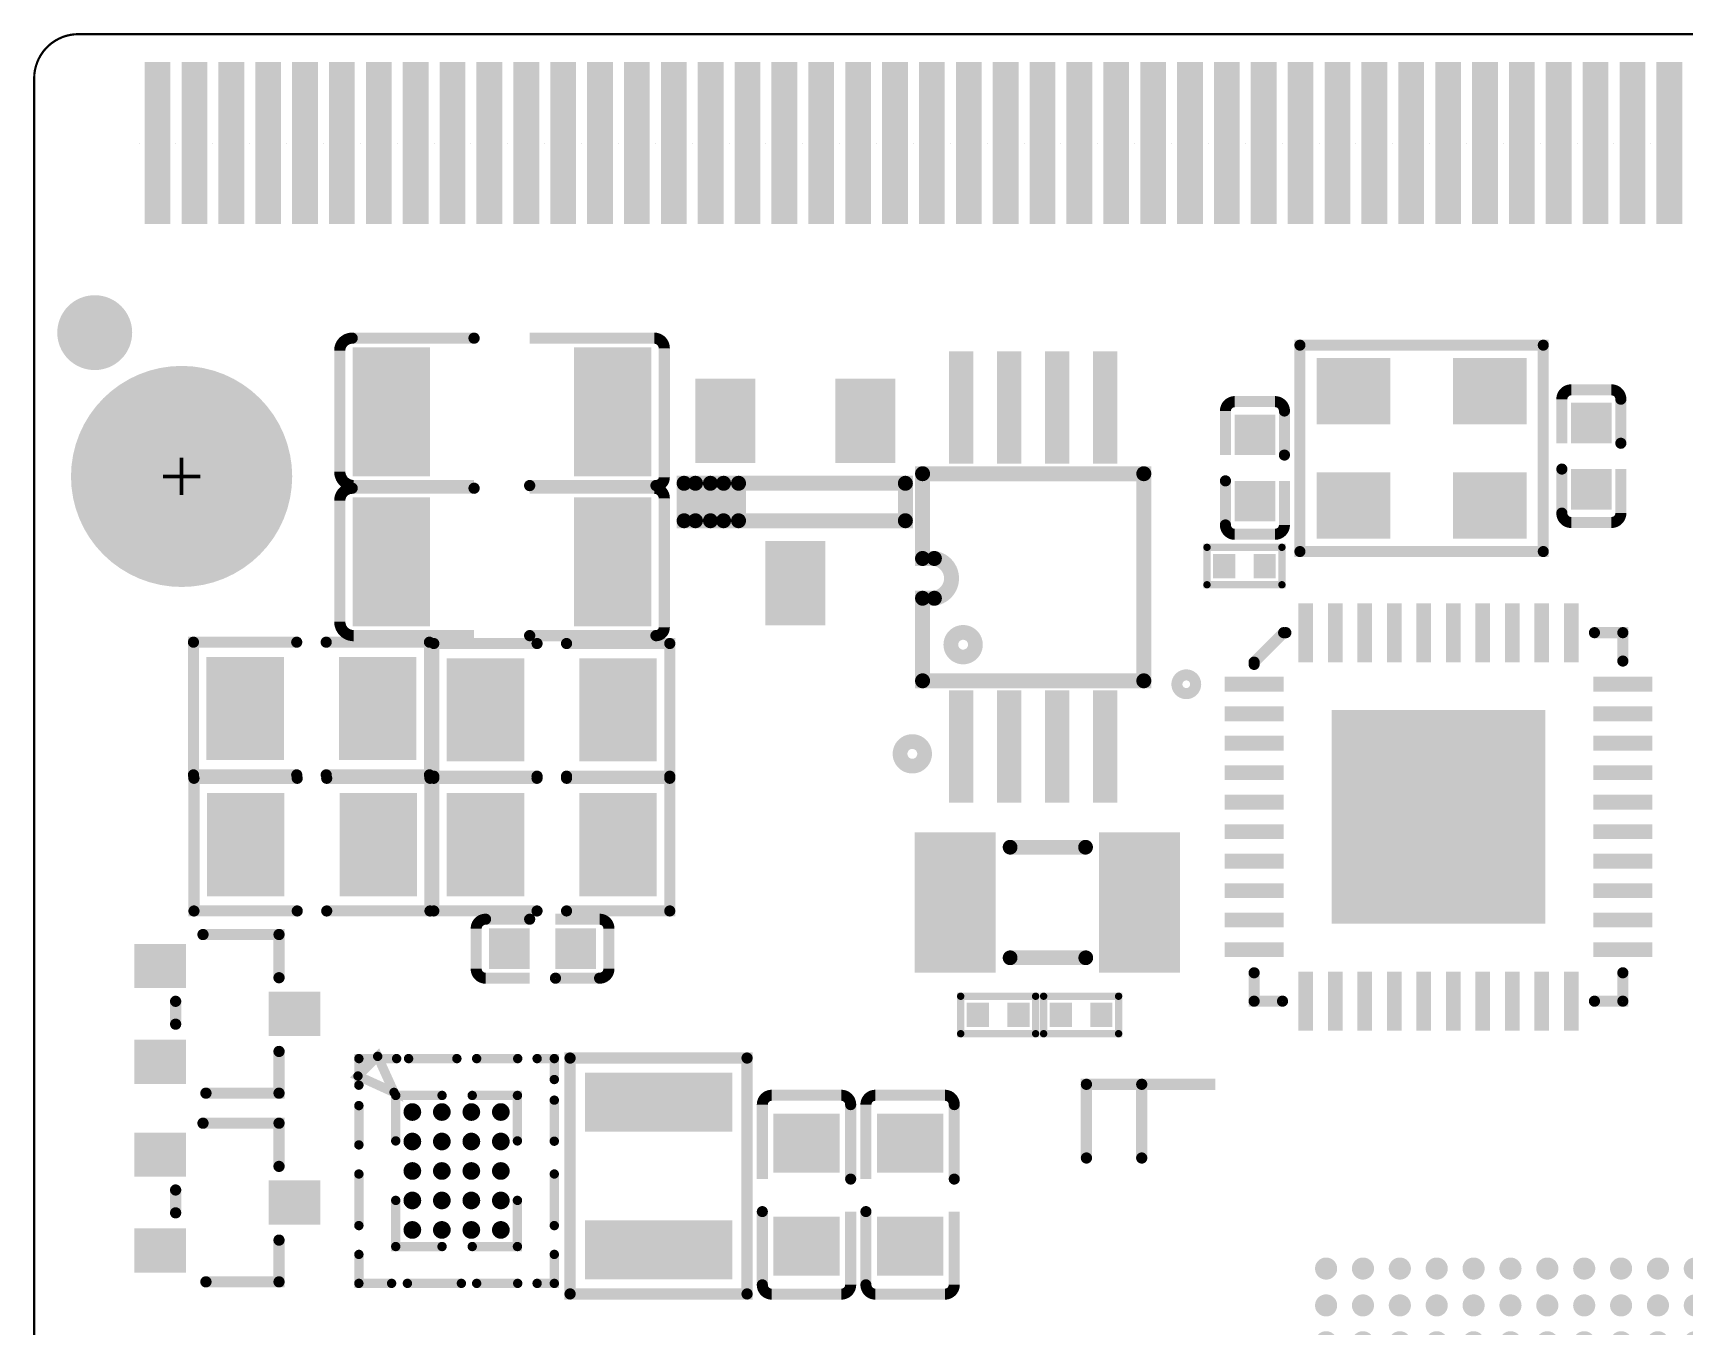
# Model space of a CAD drawing. Extents: x -0.2 to 69.5, y 0 to 51.5.
# Drawn here: x -0.16 to 22.24, y 27.48 to 45.04 of the extents above; entities that cross this region are included whole.
import ezdxf

# ---------------------------------------------------------------- set-up
doc = ezdxf.new("R2010")
doc.units = 0
for name, color, linetype in [('2D_LINE_00', 253, 'CONTINUOUS'), ('DRIL_NPLTE_THRU_01', 255, 'CONTINUOUS'), ('DRIL_PLTE_THRU_01', 255, 'CONTINUOUS'), ('DRIL_SYMBOL', 6, 'CONTINUOUS'), ('PADS_INNER', 253, 'CONTINUOUS'), ('PADS_TOP', 253, 'CONTINUOUS'), ('PART_TOP_2DLINE_00', 1, 'CONTINUOUS'), ('PART_TOP_2DLINE_01', 1, 'CONTINUOUS'), ('PART_TOP_2DLINE_126', 255, 'CONTINUOUS')]:
    doc.layers.add(name, color=color, linetype=linetype)

# ---------------------------------------------------------------- blocks, each defined once
blk = doc.blocks.new('DRAWING_551')
at = {"layer": '2D_LINE_00', "const_width": 0.03}
blk.add_lwpolyline([(8.386, -18.085), (-60.014, -18.085, -0.414214), (-60.613, -17.485), (-60.613, 4.916), (-59.513, 4.916, 0.414214), (-58.863, 5.565), (-58.863, 8.265, 0.414214), (-59.513, 8.915), (-60.613, 8.915), (-60.613, 26.316, -0.414214), (-60.014, 26.915), (-30.063, 26.915, -0.413192), (-29.815, 26.667), (-29.815, 23.399, 0.967377), (-28.813, 23.399), (-28.813, 26.665, -0.414214), (-28.563, 26.915), (8.386, 26.915, -0.414214)], format="xyb", dxfattribs=at)
blk = doc.blocks.new('DRIL_SYMBOL_1$8')
at = {"layer": 'DRIL_SYMBOL', "const_width": 0.0508}
for points in [[(0, -0.254), (0, 0.254)], [(-0.254, 0), (0.254, 0)]]:
    blk.add_lwpolyline(points, dxfattribs=at)
blk = doc.blocks.new('DRIL_HOLE_1$8')
at = {"const_width": 0.9}
blk.add_lwpolyline([(-0.45, 0, 1), (0.45, 0, 1)], format="xyb", close=True, dxfattribs=at)
blk.add_blockref('DRIL_SYMBOL_1$8', (0, 0))
blk = doc.blocks.new('PAD_8')
at = {"const_width": 1.5}
blk.add_lwpolyline([(0, -0.75, 1), (0, 0.75, 1)], format="xyb", close=True, dxfattribs=at)
blk = doc.blocks.new('STK_TOP_231')
at = {"layer": 'DRIL_PLTE_THRU_01'}
blk.add_blockref('DRIL_HOLE_1$8', (0, 0), dxfattribs=at)
at = {"layer": 'PADS_INNER'}
blk.add_blockref('PAD_8', (0, 0), dxfattribs=at)
at = {"layer": 'PADS_TOP'}
blk.add_blockref('PAD_8', (0, 0), dxfattribs=at)
blk = doc.blocks.new('SYM_TOP_27')
blk.add_blockref('STK_TOP_231', (0, 0))
blk = doc.blocks.new('PART_TOP_78')
blk.add_blockref('SYM_TOP_27', (0, 0))
blk = doc.blocks.new('SMOOTH_0$2032')
at = {"const_width": 0.1016}
blk.add_lwpolyline([(-0.0508, 0, 1), (0.0508, 0, 1)], format="xyb", close=True, dxfattribs=at)
blk = doc.blocks.new('PART_BODY_TOP_561')
at = {"layer": 'PART_TOP_2DLINE_00', "const_width": 0.2032}
blk.add_lwpolyline([(-1.5, -1.41), (-1.5, -0.29), (-1.34, -0.29, 0.8624157), (-1.34, 0.25), (-1.5, 0.25), (-1.5, 1.4), (1.5, 1.4), (1.5, -1.41)], format="xyb", close=True, dxfattribs=at)
at = {"layer": 'PART_TOP_2DLINE_01', "const_width": 0.2}
for points in [[(-1.116636, -0.92, 1), (-0.783364, -0.92, 1)], [(-1.805636, -2.401, 1), (-1.472364, -2.401, 1)]]:
    blk.add_lwpolyline(points, format="xyb", close=True, dxfattribs=at)
at = {"layer": 'PART_TOP_2DLINE_00'}
for p in [(-1.5, 1.4), (1.5, 1.4), (-1.5, 0.25), (-1.34, 0.25), (-1.5, -0.29), (-1.34, -0.29), (-1.5, -1.41), (1.5, -1.41)]:
    blk.add_blockref('SMOOTH_0$2032', p, dxfattribs=at)
blk = doc.blocks.new('DRIL_HOLE_0')
blk.add_lwpolyline([(0, 0, 1), (0, 0, 1)], format="xyb", close=True)
blk = doc.blocks.new('PAD_0')
blk.add_lwpolyline([(0, 0, 1), (0, 0, 1)], format="xyb", close=True)
blk = doc.blocks.new('PAD_9')
at = {"const_width": 0.33}
blk.add_lwpolyline([(-0.762, 0), (0.762, 0)], dxfattribs=at)
blk = doc.blocks.new('STK_TOP_40')
at = {"layer": 'DRIL_NPLTE_THRU_01'}
blk.add_blockref('DRIL_HOLE_0', (0, 0), dxfattribs=at)
at = {"layer": 'PADS_INNER'}
blk.add_blockref('PAD_0', (0, 0), dxfattribs=at)
at = {"layer": 'PADS_TOP', "rotation": 90}
blk.add_blockref('PAD_9', (0, 0), dxfattribs=at)
blk = doc.blocks.new('SYM_TOP_30')
for name, p in [('STK_TOP_40', (-0.975, 2.3)), ('STK_TOP_40', (-0.325, 2.3)), ('STK_TOP_40', (0.325, 2.3)), ('STK_TOP_40', (0.975, 2.3)), ('PART_BODY_TOP_561', (0, 0)), ('STK_TOP_40', (-0.975, -2.3)), ('STK_TOP_40', (-0.325, -2.3)), ('STK_TOP_40', (0.325, -2.3)), ('STK_TOP_40', (0.975, -2.3))]:
    blk.add_blockref(name, p)
blk = doc.blocks.new('PART_TOP_79')
blk.add_blockref('SYM_TOP_30', (0, 0))
blk = doc.blocks.new('SMOOTH_0$10008')
at = {"const_width": 0.05004}
blk.add_lwpolyline([(-0.02502, 0, 1), (0.02502, 0, 1)], format="xyb", close=True, dxfattribs=at)
blk = doc.blocks.new('PART_BODY_TOP_497')
at = {"layer": 'PART_TOP_2DLINE_126', "const_width": 0.1}
blk.add_lwpolyline([(-0.508, -0.254), (-0.508, 0.254), (0.508, 0.254), (0.508, -0.254)], close=True, dxfattribs=at)
at = {"layer": 'PART_TOP_2DLINE_126'}
for p in [(-0.508, 0.254), (0.508, 0.254), (-0.508, -0.254), (0.508, -0.254)]:
    blk.add_blockref('SMOOTH_0$10008', p, dxfattribs=at)
blk = doc.blocks.new('PAD_6')
at = {"const_width": 0.3}
blk.add_lwpolyline([(-0.165, 0), (0.165, 0)], dxfattribs=at)
blk = doc.blocks.new('STK_TOP_162')
at = {"layer": 'DRIL_PLTE_THRU_01'}
blk.add_blockref('DRIL_HOLE_0', (0, 0), dxfattribs=at)
at = {"layer": 'PADS_INNER'}
blk.add_blockref('PAD_0', (0, 0), dxfattribs=at)
at = {"layer": 'PADS_TOP', "rotation": 90}
blk.add_blockref('PAD_6', (0, 0), dxfattribs=at)
blk = doc.blocks.new('SYM_TOP_24')
for name, p in [('PART_BODY_TOP_497', (0, 0)), ('STK_TOP_162', (-0.275, 0)), ('STK_TOP_162', (0.275, 0))]:
    blk.add_blockref(name, p)
blk = doc.blocks.new('PART_TOP_86')
blk.add_blockref('SYM_TOP_24', (0, 0))
blk = doc.blocks.new('PART_TOP_88')
blk.add_blockref('SYM_TOP_24', (0, 0))
blk = doc.blocks.new('SMOOTH_0$2')
at = {"const_width": 0.1}
blk.add_lwpolyline([(-0.05, 0, 1), (0.05, 0, 1)], format="xyb", close=True, dxfattribs=at)
blk = doc.blocks.new('PART_BODY_TOP_563')
at = {"layer": 'PART_TOP_2DLINE_01', "const_width": 0.2}
for points in [[(-0.52, 0.75), (0.506, 0.75)], [(-0.517, -0.75), (0.506, -0.75)]]:
    blk.add_lwpolyline(points, dxfattribs=at)
at = {"layer": 'PART_TOP_2DLINE_01'}
for p in [(-0.52, 0.75), (0.506, 0.75), (-0.517, -0.75), (0.506, -0.75)]:
    blk.add_blockref('SMOOTH_0$2', p, dxfattribs=at)
blk = doc.blocks.new('PAD_11')
at = {"const_width": 1.1}
blk.add_lwpolyline([(-0.95, 0), (0.95, 0)], dxfattribs=at)
blk = doc.blocks.new('STK_TOP_247')
at = {"layer": 'DRIL_PLTE_THRU_01'}
blk.add_blockref('DRIL_HOLE_0', (0, 0), dxfattribs=at)
at = {"layer": 'PADS_INNER'}
blk.add_blockref('PAD_0', (0, 0), dxfattribs=at)
at = {"layer": 'PADS_TOP', "rotation": 90}
blk.add_blockref('PAD_11', (0, 0), dxfattribs=at)
blk = doc.blocks.new('SYM_TOP_32')
for name, p in [('STK_TOP_247', (-1.25, 0)), ('STK_TOP_247', (1.25, 0)), ('PART_BODY_TOP_563', (0, 0))]:
    blk.add_blockref(name, p)
blk = doc.blocks.new('PART_TOP_89')
blk.add_blockref('SYM_TOP_32', (0, 0))
blk = doc.blocks.new('SMOOTH_0$15')
at = {"const_width": 0.075}
blk.add_lwpolyline([(-0.0375, 0, 1), (0.0375, 0, 1)], format="xyb", close=True, dxfattribs=at)
blk = doc.blocks.new('PART_BODY_TOP_494')
at = {"layer": 'PART_TOP_2DLINE_01', "const_width": 0.15}
blk.add_lwpolyline([(-1.65, 1.4), (1.65, 1.4), (1.65, -1.4), (-1.65, -1.4)], close=True, dxfattribs=at)
at = {"layer": 'PART_TOP_2DLINE_01'}
for p in [(-1.65, 1.4), (1.65, 1.4), (-1.65, -1.4), (1.65, -1.4)]:
    blk.add_blockref('SMOOTH_0$15', p, dxfattribs=at)
blk = doc.blocks.new('PAD_5')
at = {"const_width": 0.9}
blk.add_lwpolyline([(-0.5, 0), (0.5, 0)], dxfattribs=at)
blk = doc.blocks.new('STK_TOP_25')
at = {"layer": 'DRIL_PLTE_THRU_01'}
blk.add_blockref('DRIL_HOLE_0', (0, 0), dxfattribs=at)
at = {"layer": 'PADS_INNER'}
blk.add_blockref('PAD_0', (0, 0), dxfattribs=at)
at = {"layer": 'PADS_TOP'}
blk.add_blockref('PAD_5', (0, 0), dxfattribs=at)
blk = doc.blocks.new('SYM_TOP_21')
for name, p in [('PART_BODY_TOP_494', (0, 0)), ('STK_TOP_25', (-0.92507, 0.77495)), ('STK_TOP_25', (0.92507, 0.77495)), ('STK_TOP_25', (-0.92507, -0.77495)), ('STK_TOP_25', (0.92507, -0.77495))]:
    blk.add_blockref(name, p)
blk = doc.blocks.new('PART_TOP_90')
blk.add_blockref('SYM_TOP_21', (0, 0))
blk = doc.blocks.new('PART_BODY_TOP_564')
at = {"layer": 'PART_TOP_2DLINE_00', "const_width": 0.2032}
for points in [[(-0.254, -1.492504), (-0.254, 1.507744), (0.254, 1.507744), (0.254, -1.492504)], [(-0.254, 0.97282), (-0.254, 1.35382), (0.254, 1.35382), (0.254, 0.97282)], [(-0.254, 0.76962), (-0.254, 1.15062), (0.254, 1.15062), (0.254, 0.76962)]]:
    blk.add_lwpolyline(points, close=True, dxfattribs=at)
at = {"layer": 'PART_TOP_2DLINE_00'}
for p in [(-0.254, 1.507744), (0.254, 1.507744), (-0.254, 1.35382), (0.254, 1.35382), (-0.254, 1.15062), (0.254, 1.15062), (-0.254, 0.97282), (0.254, 0.97282), (-0.254, 0.76962), (0.254, 0.76962), (-0.254, -1.492504), (0.254, -1.492504)]:
    blk.add_blockref('SMOOTH_0$2032', p, dxfattribs=at)
blk = doc.blocks.new('PAD_12')
at = {"const_width": 0.8128}
blk.add_lwpolyline([(-0.5715, 0), (0.5715, 0)], dxfattribs=at)
blk = doc.blocks.new('STK_TOP_31')
at = {"layer": 'DRIL_NPLTE_THRU_01'}
blk.add_blockref('DRIL_HOLE_0', (0, 0), dxfattribs=at)
at = {"layer": 'PADS_INNER'}
blk.add_blockref('PAD_0', (0, 0), dxfattribs=at)
at = {"layer": 'PADS_TOP'}
blk.add_blockref('PAD_12', (0, 0), dxfattribs=at)
blk = doc.blocks.new('SYM_TOP_33')
for name, p in [('PART_BODY_TOP_564', (0, 0)), ('STK_TOP_31', (1.100074, 0.94996)), ('STK_TOP_31', (-1.100074, 0)), ('STK_TOP_31', (1.100074, -0.94996))]:
    blk.add_blockref(name, p)
blk = doc.blocks.new('PART_TOP_91')
blk.add_blockref('SYM_TOP_33', (0, 0))
blk = doc.blocks.new('SMOOTH_0$15011')
at = {"const_width": 0.0751}
blk.add_lwpolyline([(-0.038, 0, 1), (0.038, 0, 1)], format="xyb", close=True, dxfattribs=at)
blk = doc.blocks.new('PART_BODY_TOP_550')
at = {"layer": 'PART_TOP_2DLINE_01', "const_width": 0.15}
for points in [[(-2.07, 2.5), (-2.1, 2.5), (-2.5, 2.1), (-2.5, 2.07)], [(2.5, 2.115), (2.5, 2.5), (2.115, 2.5)], [(-2.5, -2.115), (-2.5, -2.5), (-2.115, -2.5)], [(2.115, -2.5), (2.5, -2.5), (2.5, -2.115)]]:
    blk.add_lwpolyline(points, dxfattribs=at)
blk.add_lwpolyline([(-3.547, 1.8, 1), (-3.293, 1.8, 1)], format="xyb", close=True, dxfattribs=at)
at = {"layer": 'PART_TOP_2DLINE_01'}
for p in [(-2.1, 2.5), (-2.07, 2.5), (2.115, 2.5), (2.5, 2.5), (-2.5, 2.1), (-2.5, 2.07), (2.5, 2.115), (-2.5, -2.115), (2.5, -2.115), (-2.5, -2.5), (-2.115, -2.5), (2.115, -2.5), (2.5, -2.5)]:
    blk.add_blockref('SMOOTH_0$15011', p, dxfattribs=at)
blk = doc.blocks.new('PAD_13')
at = {"const_width": 0.20066}
blk.add_lwpolyline([(-0.40005, 0), (0.40005, 0)], dxfattribs=at)
blk = doc.blocks.new('STK_TOP_234')
at = {"layer": 'DRIL_NPLTE_THRU_01'}
blk.add_blockref('DRIL_HOLE_0', (0, 0), dxfattribs=at)
at = {"layer": 'PADS_INNER'}
blk.add_blockref('PAD_0', (0, 0), dxfattribs=at)
at = {"layer": 'PADS_TOP'}
blk.add_blockref('PAD_13', (0, 0), dxfattribs=at)
blk = doc.blocks.new('STK_TOP_233')
at = {"layer": 'DRIL_NPLTE_THRU_01'}
blk.add_blockref('DRIL_HOLE_0', (0, 0), dxfattribs=at)
at = {"layer": 'PADS_INNER'}
blk.add_blockref('PAD_0', (0, 0), dxfattribs=at)
at = {"layer": 'PADS_TOP', "rotation": 90}
blk.add_blockref('PAD_13', (0, 0), dxfattribs=at)
blk = doc.blocks.new('PAD_14')
at = {"const_width": 2.9}
blk.add_lwpolyline([(-1.45, 0), (1.45, 0)], dxfattribs=at)
blk = doc.blocks.new('STK_TOP_235')
at = {"layer": 'DRIL_NPLTE_THRU_01'}
blk.add_blockref('DRIL_HOLE_0', (0, 0), dxfattribs=at)
at = {"layer": 'PADS_INNER'}
blk.add_blockref('PAD_0', (0, 0), dxfattribs=at)
at = {"layer": 'PADS_TOP', "rotation": 90}
blk.add_blockref('PAD_14', (0, 0), dxfattribs=at)
blk = doc.blocks.new('SYM_TOP_29')
for name, p in [('STK_TOP_233', (-1.80086, 2.49936)), ('STK_TOP_233', (-1.39954, 2.49936)), ('STK_TOP_233', (-1.00076, 2.49936)), ('STK_TOP_233', (-0.59944, 2.49936)), ('STK_TOP_233', (-0.20066, 2.49936)), ('STK_TOP_233', (0.20066, 2.49936)), ('STK_TOP_233', (0.59944, 2.49936)), ('STK_TOP_233', (1.00076, 2.49936)), ('STK_TOP_233', (1.39954, 2.49936)), ('STK_TOP_233', (1.80086, 2.49936)), ('STK_TOP_235', (0, 0)), ('PART_BODY_TOP_550', (0, 0)), ('STK_TOP_234', (-2.49936, 1.80086)), ('STK_TOP_234', (2.49936, 1.80086)), ('STK_TOP_234', (-2.49936, 1.39954)), ('STK_TOP_234', (2.49936, 1.39954)), ('STK_TOP_234', (-2.49936, 1.00076)), ('STK_TOP_234', (2.49936, 1.00076)), ('STK_TOP_234', (-2.49936, 0.59944)), ('STK_TOP_234', (2.49936, 0.59944)), ('STK_TOP_234', (-2.49936, 0.20066)), ('STK_TOP_234', (2.49936, 0.20066)), ('STK_TOP_234', (-2.49936, -0.20066)), ('STK_TOP_234', (2.49936, -0.20066)), ('STK_TOP_234', (-2.49936, -0.59944)), ('STK_TOP_234', (2.49936, -0.59944)), ('STK_TOP_234', (-2.49936, -1.00076)), ('STK_TOP_234', (2.49936, -1.00076)), ('STK_TOP_234', (-2.49936, -1.39954)), ('STK_TOP_234', (2.49936, -1.39954)), ('STK_TOP_234', (-2.49936, -1.80086)), ('STK_TOP_234', (2.49936, -1.80086)), ('STK_TOP_233', (-1.80086, -2.49936)), ('STK_TOP_233', (-1.39954, -2.49936)), ('STK_TOP_233', (-1.00076, -2.49936)), ('STK_TOP_233', (-0.59944, -2.49936)), ('STK_TOP_233', (-0.20066, -2.49936)), ('STK_TOP_233', (0.20066, -2.49936)), ('STK_TOP_233', (0.59944, -2.49936)), ('STK_TOP_233', (1.00076, -2.49936)), ('STK_TOP_233', (1.39954, -2.49936)), ('STK_TOP_233', (1.80086, -2.49936))]:
    blk.add_blockref(name, p)
blk = doc.blocks.new('PART_TOP_236')
blk.add_blockref('SYM_TOP_29', (0, 0))
blk = doc.blocks.new('SMOOTH_0$1524')
at = {"const_width": 0.0762}
blk.add_lwpolyline([(-0.0381, 0, 1), (0.0381, 0, 1)], format="xyb", close=True, dxfattribs=at)
blk = doc.blocks.new('PART_BODY_TOP_730')
at = {"layer": 'PART_TOP_2DLINE_01', "const_width": 0.1524}
for points in [[(-0.701294, 0.51), (-0.701294, 1.076198), (0.29, 1.076198)], [(0.70104, -0.17), (0.70104, 0.14)], [(-0.701294, -0.49), (-0.701294, -1.076198), (0.33, -1.076198)]]:
    blk.add_lwpolyline(points, dxfattribs=at)
at = {"layer": 'PART_TOP_2DLINE_01'}
for p in [(-0.701294, 1.076198), (0.29, 1.076198), (-0.701294, 0.51), (0.70104, 0.14), (0.70104, -0.17), (-0.701294, -0.49), (-0.701294, -1.076198), (0.33, -1.076198)]:
    blk.add_blockref('SMOOTH_0$1524', p, dxfattribs=at)
blk = doc.blocks.new('PAD_20')
at = {"const_width": 0.6}
blk.add_lwpolyline([(-0.35, 0), (0.35, 0)], dxfattribs=at)
blk = doc.blocks.new('STK_TOP_114')
at = {"layer": 'DRIL_PLTE_THRU_01'}
blk.add_blockref('DRIL_HOLE_0', (0, 0), dxfattribs=at)
at = {"layer": 'PADS_INNER'}
blk.add_blockref('PAD_0', (0, 0), dxfattribs=at)
at = {"layer": 'PADS_TOP'}
blk.add_blockref('PAD_20', (0, 0), dxfattribs=at)
blk = doc.blocks.new('SYM_TOP_44')
for name, p in [('PART_BODY_TOP_730', (0, 0)), ('STK_TOP_114', (0.909828, 0.649986)), ('STK_TOP_114', (-0.910082, 0)), ('STK_TOP_114', (0.909828, -0.649986))]:
    blk.add_blockref(name, p)
blk = doc.blocks.new('PART_TOP_266')
blk.add_blockref('SYM_TOP_44', (0, 0))
blk = doc.blocks.new('PART_TOP_267')
blk.add_blockref('SYM_TOP_44', (0, 0))
blk = doc.blocks.new('PAD_23')
at = {"const_width": 0.35}
blk.add_lwpolyline([(-1.1, 0), (1.1, 0)], dxfattribs=at)
blk = doc.blocks.new('STK_TOP_277')
at = {"layer": 'DRIL_PLTE_THRU_01'}
blk.add_blockref('DRIL_HOLE_0', (0, 0), dxfattribs=at)
at = {"layer": 'PADS_INNER'}
blk.add_blockref('PAD_0', (0, 0), dxfattribs=at)
at = {"layer": 'PADS_TOP', "rotation": 90}
blk.add_blockref('PAD_23', (0, 0), dxfattribs=at)
blk = doc.blocks.new('PAD_24')
blk.add_lwpolyline([(0, 0), (0, 0)])
blk = doc.blocks.new('STK_TOP_276')
at = {"layer": 'DRIL_PLTE_THRU_01'}
blk.add_blockref('DRIL_HOLE_0', (0, 0), dxfattribs=at)
at = {"layer": 'PADS_INNER'}
blk.add_blockref('PAD_0', (0, 0), dxfattribs=at)
at = {"layer": 'PADS_TOP'}
blk.add_blockref('PAD_24', (0, 0), dxfattribs=at)
blk = doc.blocks.new('SYM_TOP_25')
for name, p in [('STK_TOP_277', (9.125, 0)), ('STK_TOP_277', (9.625, 0)), ('STK_TOP_277', (10.125, 0)), ('STK_TOP_277', (10.625, 0)), ('STK_TOP_277', (11.125, 0)), ('STK_TOP_277', (11.625, 0)), ('STK_TOP_277', (12.125, 0)), ('STK_TOP_277', (12.625, 0)), ('STK_TOP_277', (13.125, 0)), ('STK_TOP_277', (13.625, 0)), ('STK_TOP_277', (14.125, 0)), ('STK_TOP_277', (14.625, 0)), ('STK_TOP_277', (15.125, 0)), ('STK_TOP_277', (15.625, 0)), ('STK_TOP_277', (16.125, 0)), ('STK_TOP_277', (16.625, 0)), ('STK_TOP_277', (17.125, 0)), ('STK_TOP_277', (17.625, 0)), ('STK_TOP_277', (18.125, 0)), ('STK_TOP_277', (18.625, 0)), ('STK_TOP_277', (19.125, 0)), ('STK_TOP_277', (19.625, 0)), ('STK_TOP_277', (20.125, 0)), ('STK_TOP_277', (20.625, 0)), ('STK_TOP_277', (21.125, 0)), ('STK_TOP_277', (21.625, 0)), ('STK_TOP_277', (22.125, 0)), ('STK_TOP_277', (22.625, 0)), ('STK_TOP_277', (23.125, 0)), ('STK_TOP_277', (23.625, 0)), ('STK_TOP_277', (24.125, 0)), ('STK_TOP_277', (24.625, 0)), ('STK_TOP_277', (25.125, 0)), ('STK_TOP_277', (25.625, 0)), ('STK_TOP_277', (26.125, 0)), ('STK_TOP_277', (26.625, 0)), ('STK_TOP_277', (27.125, 0)), ('STK_TOP_277', (27.625, 0)), ('STK_TOP_277', (28.125, 0)), ('STK_TOP_277', (28.625, 0)), ('STK_TOP_277', (29.125, 0)), ('STK_TOP_277', (29.625, 0)), ('STK_TOP_276', (9.375, 0)), ('STK_TOP_276', (9.875, 0)), ('STK_TOP_276', (10.375, 0)), ('STK_TOP_276', (10.875, 0)), ('STK_TOP_276', (11.375, 0)), ('STK_TOP_276', (11.875, 0)), ('STK_TOP_276', (12.375, 0)), ('STK_TOP_276', (12.875, 0)), ('STK_TOP_276', (13.375, 0)), ('STK_TOP_276', (13.875, 0)), ('STK_TOP_276', (14.375, 0)), ('STK_TOP_276', (14.875, 0)), ('STK_TOP_276', (15.375, 0)), ('STK_TOP_276', (15.875, 0)), ('STK_TOP_276', (16.375, 0)), ('STK_TOP_276', (16.875, 0)), ('STK_TOP_276', (17.375, 0)), ('STK_TOP_276', (17.875, 0)), ('STK_TOP_276', (18.375, 0)), ('STK_TOP_276', (18.875, 0)), ('STK_TOP_276', (19.375, 0)), ('STK_TOP_276', (19.875, 0)), ('STK_TOP_276', (20.375, 0)), ('STK_TOP_276', (20.875, 0)), ('STK_TOP_276', (21.375, 0)), ('STK_TOP_276', (21.875, 0)), ('STK_TOP_276', (22.375, 0)), ('STK_TOP_276', (22.875, 0)), ('STK_TOP_276', (23.375, 0)), ('STK_TOP_276', (23.875, 0)), ('STK_TOP_276', (24.375, 0)), ('STK_TOP_276', (24.875, 0)), ('STK_TOP_276', (25.375, 0)), ('STK_TOP_276', (25.875, 0)), ('STK_TOP_276', (26.375, 0)), ('STK_TOP_276', (26.875, 0)), ('STK_TOP_276', (27.375, 0)), ('STK_TOP_276', (27.875, 0)), ('STK_TOP_276', (28.375, 0)), ('STK_TOP_276', (28.875, 0)), ('STK_TOP_276', (29.375, 0)), ('STK_TOP_276', (29.875, 0))]:
    blk.add_blockref(name, p)
blk = doc.blocks.new('PART_TOP_278')
blk.add_blockref('SYM_TOP_25', (0, 0))
blk = doc.blocks.new('PART_BODY_TOP_750')
at = {"layer": 'PART_TOP_2DLINE_126', "const_width": 0.152}
for points in [[(-0.379, 1), (-2.032, 1, 0.414214), (-2.2, 0.832), (-2.2, -0.811, 0.414214), (-2.011, -1), (-0.379, -1)], [(0.375, -1), (2.088, -1, 0.414214), (2.2, -0.888), (2.2, 0.864, 0.414214), (2.064, 1), (0.375, 1)]]:
    blk.add_lwpolyline(points, format="xyb", dxfattribs=at)
at = {"layer": 'PART_TOP_2DLINE_126'}
for p in [(-2.032, 1), (-0.379, 1), (0.375, -1), (2.088, -1)]:
    blk.add_blockref('SMOOTH_0$1524', p, dxfattribs=at)
blk = doc.blocks.new('PAD_26')
at = {"const_width": 1.05}
blk.add_lwpolyline([(-0.875, 0), (0.875, 0)], dxfattribs=at)
blk = doc.blocks.new('STK_TOP_115')
at = {"layer": 'DRIL_PLTE_THRU_01'}
blk.add_blockref('DRIL_HOLE_0', (0, 0), dxfattribs=at)
at = {"layer": 'PADS_INNER'}
blk.add_blockref('PAD_0', (0, 0), dxfattribs=at)
at = {"layer": 'PADS_TOP', "rotation": 90}
blk.add_blockref('PAD_26', (0, 0), dxfattribs=at)
blk = doc.blocks.new('SYM_TOP_52')
for name, p in [('STK_TOP_115', (-1.5, 0)), ('STK_TOP_115', (1.5, 0)), ('PART_BODY_TOP_750', (0, 0))]:
    blk.add_blockref(name, p)
blk = doc.blocks.new('PART_TOP_295')
blk.add_blockref('SYM_TOP_52', (0, 0))
blk = doc.blocks.new('PART_TOP_296')
blk.add_blockref('SYM_TOP_52', (0, 0))
blk = doc.blocks.new('PART_BODY_TOP_749')
at = {"layer": 'PART_TOP_2DLINE_126', "const_width": 0.15011}
for points in [[(-0.199898, -0.899922), (-1.599946, -0.899922), (-1.599946, 0.899922), (-0.199898, 0.899922)], [(0.199898, -0.899922), (1.599946, -0.899922), (1.599946, 0.899922), (0.199898, 0.899922)]]:
    blk.add_lwpolyline(points, dxfattribs=at)
at = {"layer": 'PART_TOP_2DLINE_126'}
for p in [(-1.599946, 0.899922), (-0.199898, 0.899922), (0.199898, 0.899922), (1.599946, 0.899922), (-1.599946, -0.899922), (-0.199898, -0.899922), (0.199898, -0.899922), (1.599946, -0.899922)]:
    blk.add_blockref('SMOOTH_0$15011', p, dxfattribs=at)
blk = doc.blocks.new('PAD_27')
at = {"const_width": 1.05}
blk.add_lwpolyline([(-0.7, 0), (0.7, 0)], dxfattribs=at)
blk = doc.blocks.new('STK_TOP_110')
at = {"layer": 'DRIL_PLTE_THRU_01'}
blk.add_blockref('DRIL_HOLE_0', (0, 0), dxfattribs=at)
at = {"layer": 'PADS_INNER'}
blk.add_blockref('PAD_0', (0, 0), dxfattribs=at)
at = {"layer": 'PADS_TOP', "rotation": 90}
blk.add_blockref('PAD_27', (0, 0), dxfattribs=at)
blk = doc.blocks.new('SYM_TOP_51')
for name, p in [('STK_TOP_110', (-0.89916, 0)), ('STK_TOP_110', (0.89916, 0)), ('PART_BODY_TOP_749', (0, 0))]:
    blk.add_blockref(name, p)
blk = doc.blocks.new('PART_TOP_297')
blk.add_blockref('SYM_TOP_51', (0, 0))
blk = doc.blocks.new('PART_TOP_298')
blk.add_blockref('SYM_TOP_51', (0, 0))
blk = doc.blocks.new('PART_TOP_299')
blk.add_blockref('SYM_TOP_51', (0, 0))
blk = doc.blocks.new('PART_TOP_300')
blk.add_blockref('SYM_TOP_51', (0, 0))
blk = doc.blocks.new('PART_BODY_TOP_753')
at = {"layer": 'PART_TOP_2DLINE_126', "const_width": 0.15}
for points in [[(-0.175, 0.4), (-0.773, 0.4, 0.414214), (-0.9, 0.273), (-0.9, -0.273, 0.414214), (-0.773, -0.4), (-0.175, -0.4)], [(0.175, -0.4), (0.773, -0.4, 0.414214), (0.9, -0.273), (0.9, 0.273, 0.414214), (0.773, 0.4), (0.175, 0.4)]]:
    blk.add_lwpolyline(points, format="xyb", dxfattribs=at)
at = {"layer": 'PART_TOP_2DLINE_126'}
for p in [(-0.773, 0.4), (-0.175, 0.4), (0.175, -0.4), (0.773, -0.4)]:
    blk.add_blockref('SMOOTH_0$15011', p, dxfattribs=at)
blk = doc.blocks.new('PAD_28')
at = {"const_width": 0.55}
blk.add_lwpolyline([(-0.275, 0), (0.275, 0)], dxfattribs=at)
blk = doc.blocks.new('STK_TOP_108')
at = {"layer": 'DRIL_PLTE_THRU_01'}
blk.add_blockref('DRIL_HOLE_0', (0, 0), dxfattribs=at)
at = {"layer": 'PADS_INNER'}
blk.add_blockref('PAD_0', (0, 0), dxfattribs=at)
at = {"layer": 'PADS_TOP', "rotation": 90}
blk.add_blockref('PAD_28', (0, 0), dxfattribs=at)
blk = doc.blocks.new('SYM_TOP_55')
for name, p in [('PART_BODY_TOP_753', (0, 0)), ('STK_TOP_108', (-0.450088, 0)), ('STK_TOP_108', (0.450088, 0))]:
    blk.add_blockref(name, p)
blk = doc.blocks.new('PART_TOP_301')
blk.add_blockref('SYM_TOP_55', (0, 0))
blk = doc.blocks.new('PART_BODY_TOP_747')
at = {"layer": 'PART_TOP_2DLINE_01', "const_width": 0.152}
blk.add_lwpolyline([(1.6, -1.2), (-1.6, -1.2), (-1.6, 1.2), (1.6, 1.2)], close=True, dxfattribs=at)
at = {"layer": 'PART_TOP_2DLINE_01'}
for p in [(-1.6, 1.2), (1.6, 1.2), (-1.6, -1.2), (1.6, -1.2)]:
    blk.add_blockref('SMOOTH_0$1524', p, dxfattribs=at)
blk = doc.blocks.new('PAD_33')
at = {"const_width": 0.8001}
blk.add_lwpolyline([(-0.99949, 0), (0.99949, 0)], dxfattribs=at)
blk = doc.blocks.new('STK_TOP_28')
at = {"layer": 'DRIL_NPLTE_THRU_01'}
blk.add_blockref('DRIL_HOLE_0', (0, 0), dxfattribs=at)
at = {"layer": 'PADS_INNER'}
blk.add_blockref('PAD_0', (0, 0), dxfattribs=at)
at = {"layer": 'PADS_TOP', "rotation": 90}
blk.add_blockref('PAD_33', (0, 0), dxfattribs=at)
blk = doc.blocks.new('SYM_TOP_49')
for name, p in [('STK_TOP_28', (-1.00076, 0)), ('STK_TOP_28', (1.00076, 0)), ('PART_BODY_TOP_747', (0, 0))]:
    blk.add_blockref(name, p)
blk = doc.blocks.new('PART_TOP_316')
blk.add_blockref('SYM_TOP_49', (0, 0))
blk = doc.blocks.new('SMOOTH_0$150114')
at = {"const_width": 0.075057}
blk.add_lwpolyline([(-0.037528, 0, 1), (0.037528, 0, 1)], format="xyb", close=True, dxfattribs=at)
blk = doc.blocks.new('PART_BODY_TOP_754')
at = {"layer": 'PART_TOP_2DLINE_126', "const_width": 0.15}
for points in [[(-0.212, 0.599), (-1.222, 0.599, 0.414214), (-1.349, 0.472), (-1.349, -0.472, 0.414214), (-1.222, -0.599), (-0.212, -0.599)], [(0.229, -0.599), (1.222, -0.599, 0.414214), (1.349, -0.472), (1.349, 0.472, 0.414214), (1.222, 0.599), (0.229, 0.599)]]:
    blk.add_lwpolyline(points, format="xyb", dxfattribs=at)
at = {"layer": 'PART_TOP_2DLINE_126'}
for p in [(-1.222, 0.599), (-0.212, 0.599), (0.229, -0.599), (1.222, -0.599)]:
    blk.add_blockref('SMOOTH_0$150114', p, dxfattribs=at)
blk = doc.blocks.new('PAD_34')
at = {"const_width": 0.8}
blk.add_lwpolyline([(-0.45, 0), (0.45, 0)], dxfattribs=at)
blk = doc.blocks.new('STK_TOP_109')
at = {"layer": 'DRIL_PLTE_THRU_01'}
blk.add_blockref('DRIL_HOLE_0', (0, 0), dxfattribs=at)
at = {"layer": 'PADS_INNER'}
blk.add_blockref('PAD_0', (0, 0), dxfattribs=at)
at = {"layer": 'PADS_TOP', "rotation": 90}
blk.add_blockref('PAD_34', (0, 0), dxfattribs=at)
blk = doc.blocks.new('SYM_TOP_56')
for name, p in [('PART_BODY_TOP_754', (0, 0)), ('STK_TOP_109', (-0.7, 0)), ('STK_TOP_109', (0.7, 0))]:
    blk.add_blockref(name, p)
blk = doc.blocks.new('PART_TOP_317')
blk.add_blockref('SYM_TOP_56', (0, 0))
blk = doc.blocks.new('PART_TOP_318')
blk.add_blockref('SYM_TOP_56', (0, 0))
blk = doc.blocks.new('PART_TOP_336')
blk.add_blockref('SYM_TOP_55', (0, 0))
blk = doc.blocks.new('PART_TOP_337')
blk.add_blockref('SYM_TOP_55', (0, 0))
blk = doc.blocks.new('PART_TOP_338')
blk.add_blockref('SYM_TOP_24', (0, 0))
blk = doc.blocks.new('PAD_38')
at = {"const_width": 0.508}
blk.add_lwpolyline([(0, -0.254, 1), (0, 0.254, 1)], format="xyb", close=True, dxfattribs=at)
blk = doc.blocks.new('STK_TOP_249')
at = {"layer": 'DRIL_PLTE_THRU_01'}
blk.add_blockref('DRIL_HOLE_0', (0, 0), dxfattribs=at)
at = {"layer": 'PADS_INNER'}
blk.add_blockref('PAD_0', (0, 0), dxfattribs=at)
at = {"layer": 'PADS_TOP'}
blk.add_blockref('PAD_38', (0, 0), dxfattribs=at)
blk = doc.blocks.new('SYM_TOP_47')
blk.add_blockref('STK_TOP_249', (0, 0))
blk = doc.blocks.new('PART_TOP_369')
blk.add_blockref('SYM_TOP_47', (0, 0))
blk = doc.blocks.new('SMOOTH_0$127')
at = {"const_width": 0.0635}
blk.add_lwpolyline([(-0.03175, 0, 1), (0.03175, 0, 1)], format="xyb", close=True, dxfattribs=at)
blk = doc.blocks.new('PART_BODY_TOP_728')
at = {"layer": 'PART_TOP_2DLINE_01', "const_width": 0.127}
blk.add_lwpolyline([(-0.848, 1.066), (-1.337, 1.289), (-1.07, 1.555)], close=True, dxfattribs=at)
for points in [[(-0.813, 1.525), (-1.325, 1.525), (-1.325, 1.164)], [(0.004, 1.525), (-0.651, 1.525)], [(0.829, 1.525), (0.272, 1.525)], [(1.092, 1.525), (1.325, 1.525), (1.325, 1.241)], [(-1.325, 0.887), (-1.325, 0.354)], [(-0.825, 0.408), (-0.825, 1.025), (-0.197, 1.025)], [(0.825, 0.408), (0.825, 1.025), (0.212, 1.025)], [(1.325, 0.961), (1.325, 0.404)], [(-1.325, -0.041), (-1.325, -0.741)], [(1.325, -0.041), (1.325, -0.741)], [(-0.825, -0.399), (-0.825, -1.025), (-0.197, -1.025)], [(0.825, -0.399), (0.825, -1.025), (0.212, -1.025)], [(-0.881, -1.525), (-1.325, -1.525), (-1.325, -1.132)], [(1.092, -1.525), (1.325, -1.525), (1.325, -1.132)], [(0.065, -1.525), (-0.667, -1.525)], [(0.829, -1.525), (0.272, -1.525)]]:
    blk.add_lwpolyline(points, dxfattribs=at)
at = {"layer": 'PART_TOP_2DLINE_01'}
for p in [(-1.325, 1.525), (-1.07, 1.555), (-0.813, 1.525), (-0.651, 1.525), (0.004, 1.525), (0.272, 1.525), (0.829, 1.525), (1.092, 1.525), (1.325, 1.525), (-1.337, 1.289), (-1.325, 1.164), (-0.848, 1.066), (1.325, 1.241), (-1.325, 0.887), (-0.825, 1.025), (-0.197, 1.025), (0.212, 1.025), (0.825, 1.025), (1.325, 0.961), (-0.825, 0.408), (0.825, 0.408), (1.325, 0.404), (-1.325, 0.354), (-1.325, -0.041), (1.325, -0.041), (-0.825, -0.399), (0.825, -0.399), (-1.325, -0.741), (1.325, -0.741), (-1.325, -1.132), (-0.825, -1.025), (-0.197, -1.025), (0.212, -1.025), (0.825, -1.025), (1.325, -1.132), (-1.325, -1.525), (-0.881, -1.525), (-0.667, -1.525), (0.065, -1.525), (0.272, -1.525), (0.829, -1.525), (1.092, -1.525), (1.325, -1.525)]:
    blk.add_blockref('SMOOTH_0$127', p, dxfattribs=at)
blk = doc.blocks.new('PAD_40')
at = {"const_width": 0.12}
blk.add_lwpolyline([(0, -0.06, 1), (0, 0.06, 1)], format="xyb", close=True, dxfattribs=at)
blk = doc.blocks.new('STK_TOP_250')
at = {"layer": 'DRIL_PLTE_THRU_01'}
blk.add_blockref('DRIL_HOLE_0', (0, 0), dxfattribs=at)
at = {"layer": 'PADS_INNER'}
blk.add_blockref('PAD_0', (0, 0), dxfattribs=at)
at = {"layer": 'PADS_TOP'}
blk.add_blockref('PAD_40', (0, 0), dxfattribs=at)
blk = doc.blocks.new('SYM_TOP_42')
for name, p in [('PART_BODY_TOP_728', (0, 0)), ('STK_TOP_250', (-0.6, 0.8)), ('STK_TOP_250', (-0.2, 0.8)), ('STK_TOP_250', (0.2, 0.8)), ('STK_TOP_250', (0.6, 0.8)), ('STK_TOP_250', (-0.6, 0.4)), ('STK_TOP_250', (-0.2, 0.4)), ('STK_TOP_250', (0.2, 0.4)), ('STK_TOP_250', (0.6, 0.4)), ('STK_TOP_250', (-0.6, 0)), ('STK_TOP_250', (-0.2, 0)), ('STK_TOP_250', (0.2, 0)), ('STK_TOP_250', (0.6, 0)), ('STK_TOP_250', (-0.6, -0.4)), ('STK_TOP_250', (-0.2, -0.4)), ('STK_TOP_250', (0.2, -0.4)), ('STK_TOP_250', (0.6, -0.4)), ('STK_TOP_250', (-0.6, -0.8)), ('STK_TOP_250', (-0.2, -0.8)), ('STK_TOP_250', (0.2, -0.8)), ('STK_TOP_250', (0.6, -0.8))]:
    blk.add_blockref(name, p)
blk = doc.blocks.new('PART_TOP_590')
blk.add_blockref('SYM_TOP_42', (0, 0))
blk = doc.blocks.new('PART_BODY_TOP_727')
at = {"layer": 'PART_TOP_2DLINE_01', "const_width": 0.152}
for points in [[(-4.698, 6.5), (-5.75, 6.5), (-5.75, 6), (-5.75, 4.775)], [(4.685, 6.5), (5.75, 6.5), (5.75, 5.75), (5.75, 4.75)], [(-4.698, 6), (-5.75, 6)], [(5.75, 6), (4.685, 6)], [(-4.698, 5.75), (-5.75, 5.75)], [(5.75, 5.75), (4.685, 5.75)], [(-4.75, -6.5), (-5.75, -6.5), (-5.75, -5.75), (-5.75, -4.75)], [(4.75, -6.5), (5.75, -6.5), (5.75, -5.75), (5.75, -4.75)], [(-4.75, -5.75), (-5.75, -5.75)], [(5.75, -5.75), (4.75, -5.75)]]:
    blk.add_lwpolyline(points, dxfattribs=at)
at = {"layer": 'PART_TOP_2DLINE_01', "const_width": 0.254}
blk.add_lwpolyline([(-3.599, 4.36, 1), (-3.087, 4.36, 1)], format="xyb", close=True, dxfattribs=at)
at = {"layer": 'PART_TOP_2DLINE_01'}
for p in [(-5.75, 6.5), (-4.698, 6.5), (4.685, 6.5), (5.75, 6.5), (-5.75, 6), (-5.75, 6), (-4.698, 6), (4.685, 6), (5.75, 6), (-5.75, 5.75), (-4.698, 5.75), (4.685, 5.75), (5.75, 5.75), (5.75, 5.75), (-5.75, -5.75), (-5.75, -5.75), (-4.75, -5.75), (4.75, -5.75), (5.75, -5.75), (5.75, -5.75), (-5.75, -6.5), (-4.75, -6.5), (4.75, -6.5), (5.75, -6.5)]:
    blk.add_blockref('SMOOTH_0$1524', p, dxfattribs=at)
blk = doc.blocks.new('PAD_39')
at = {"const_width": 0.15}
blk.add_lwpolyline([(0, -0.075, 1), (0, 0.075, 1)], format="xyb", close=True, dxfattribs=at)
blk = doc.blocks.new('STK_TOP_239')
at = {"layer": 'DRIL_PLTE_THRU_01'}
blk.add_blockref('DRIL_HOLE_0', (0, 0), dxfattribs=at)
at = {"layer": 'PADS_INNER'}
blk.add_blockref('PAD_0', (0, 0), dxfattribs=at)
at = {"layer": 'PADS_TOP'}
blk.add_blockref('PAD_39', (0, 0), dxfattribs=at)
blk = doc.blocks.new('SYM_TOP_41')
for name, p in [('PART_BODY_TOP_727', (0, 0)), ('STK_TOP_239', (-2.75, 3.25)), ('STK_TOP_239', (-2.25, 3.25)), ('STK_TOP_239', (-1.75, 3.25)), ('STK_TOP_239', (-1.25, 3.25)), ('STK_TOP_239', (-0.75, 3.25)), ('STK_TOP_239', (-0.25, 3.25)), ('STK_TOP_239', (0.25, 3.25)), ('STK_TOP_239', (0.75, 3.25)), ('STK_TOP_239', (1.25, 3.25)), ('STK_TOP_239', (1.75, 3.25)), ('STK_TOP_239', (2.25, 3.25)), ('STK_TOP_239', (2.75, 3.25)), ('STK_TOP_239', (3.25, 3.25)), ('STK_TOP_239', (-3.25, 2.75)), ('STK_TOP_239', (-2.75, 2.75)), ('STK_TOP_239', (-2.25, 2.75)), ('STK_TOP_239', (-1.75, 2.75)), ('STK_TOP_239', (-1.25, 2.75)), ('STK_TOP_239', (-0.75, 2.75)), ('STK_TOP_239', (-0.25, 2.75)), ('STK_TOP_239', (0.25, 2.75)), ('STK_TOP_239', (0.75, 2.75)), ('STK_TOP_239', (1.25, 2.75)), ('STK_TOP_239', (1.75, 2.75)), ('STK_TOP_239', (2.25, 2.75)), ('STK_TOP_239', (2.75, 2.75)), ('STK_TOP_239', (3.25, 2.75)), ('STK_TOP_239', (-3.25, 2.25)), ('STK_TOP_239', (-2.75, 2.25)), ('STK_TOP_239', (-2.25, 2.25)), ('STK_TOP_239', (-1.75, 2.25)), ('STK_TOP_239', (-0.75, 2.25)), ('STK_TOP_239', (-0.25, 2.25)), ('STK_TOP_239', (0.25, 2.25)), ('STK_TOP_239', (0.75, 2.25)), ('STK_TOP_239', (1.25, 2.25)), ('STK_TOP_239', (1.75, 2.25)), ('STK_TOP_239', (2.25, 2.25)), ('STK_TOP_239', (2.75, 2.25)), ('STK_TOP_239', (3.25, 2.25)), ('STK_TOP_239', (-3.25, 1.75)), ('STK_TOP_239', (-2.75, 1.75)), ('STK_TOP_239', (-2.25, 1.75)), ('STK_TOP_239', (-1.75, 1.75)), ('STK_TOP_239', (2.25, 1.75)), ('STK_TOP_239', (2.75, 1.75)), ('STK_TOP_239', (3.25, 1.75)), ('STK_TOP_239', (-3.25, 1.25)), ('STK_TOP_239', (-2.75, 1.25)), ('STK_TOP_239', (-2.25, 1.25)), ('STK_TOP_239', (-1.25, 1.25)), ('STK_TOP_239', (-0.75, 1.25)), ('STK_TOP_239', (-0.25, 1.25)), ('STK_TOP_239', (0.25, 1.25)), ('STK_TOP_239', (0.75, 1.25)), ('STK_TOP_239', (1.25, 1.25)), ('STK_TOP_239', (2.25, 1.25)), ('STK_TOP_239', (2.75, 1.25)), ('STK_TOP_239', (3.25, 1.25)), ('STK_TOP_239', (-3.25, 0.75)), ('STK_TOP_239', (-2.75, 0.75)), ('STK_TOP_239', (-2.25, 0.75)), ('STK_TOP_239', (-1.25, 0.75)), ('STK_TOP_239', (1.25, 0.75)), ('STK_TOP_239', (2.25, 0.75)), ('STK_TOP_239', (2.75, 0.75)), ('STK_TOP_239', (3.25, 0.75)), ('STK_TOP_239', (-3.25, 0.25)), ('STK_TOP_239', (-2.75, 0.25)), ('STK_TOP_239', (-2.25, 0.25)), ('STK_TOP_239', (-1.25, 0.25)), ('STK_TOP_239', (1.25, 0.25)), ('STK_TOP_239', (2.25, 0.25)), ('STK_TOP_239', (2.75, 0.25)), ('STK_TOP_239', (3.25, 0.25)), ('STK_TOP_239', (-3.25, -0.25)), ('STK_TOP_239', (-2.75, -0.25)), ('STK_TOP_239', (-2.25, -0.25)), ('STK_TOP_239', (-1.25, -0.25)), ('STK_TOP_239', (1.25, -0.25)), ('STK_TOP_239', (2.25, -0.25)), ('STK_TOP_239', (2.75, -0.25)), ('STK_TOP_239', (3.25, -0.25)), ('STK_TOP_239', (-3.25, -0.75)), ('STK_TOP_239', (-2.75, -0.75)), ('STK_TOP_239', (-2.25, -0.75)), ('STK_TOP_239', (-1.25, -0.75)), ('STK_TOP_239', (1.25, -0.75)), ('STK_TOP_239', (2.25, -0.75)), ('STK_TOP_239', (2.75, -0.75)), ('STK_TOP_239', (3.25, -0.75)), ('STK_TOP_239', (-3.25, -1.25)), ('STK_TOP_239', (-2.75, -1.25)), ('STK_TOP_239', (-2.25, -1.25)), ('STK_TOP_239', (-1.25, -1.25)), ('STK_TOP_239', (-0.75, -1.25)), ('STK_TOP_239', (-0.25, -1.25)), ('STK_TOP_239', (0.25, -1.25)), ('STK_TOP_239', (0.75, -1.25)), ('STK_TOP_239', (1.25, -1.25)), ('STK_TOP_239', (2.25, -1.25)), ('STK_TOP_239', (2.75, -1.25)), ('STK_TOP_239', (3.25, -1.25)), ('STK_TOP_239', (-3.25, -1.75)), ('STK_TOP_239', (-2.75, -1.75)), ('STK_TOP_239', (-2.25, -1.75)), ('STK_TOP_239', (2.25, -1.75)), ('STK_TOP_239', (2.75, -1.75)), ('STK_TOP_239', (3.25, -1.75)), ('STK_TOP_239', (-3.25, -2.25)), ('STK_TOP_239', (-2.75, -2.25)), ('STK_TOP_239', (-2.25, -2.25)), ('STK_TOP_239', (-1.75, -2.25)), ('STK_TOP_239', (-1.25, -2.25)), ('STK_TOP_239', (-0.75, -2.25)), ('STK_TOP_239', (-0.25, -2.25)), ('STK_TOP_239', (0.25, -2.25)), ('STK_TOP_239', (0.75, -2.25)), ('STK_TOP_239', (1.25, -2.25)), ('STK_TOP_239', (1.75, -2.25)), ('STK_TOP_239', (2.25, -2.25)), ('STK_TOP_239', (2.75, -2.25)), ('STK_TOP_239', (3.25, -2.25)), ('STK_TOP_239', (-3.25, -2.75)), ('STK_TOP_239', (-2.75, -2.75)), ('STK_TOP_239', (-2.25, -2.75)), ('STK_TOP_239', (-1.75, -2.75)), ('STK_TOP_239', (-1.25, -2.75)), ('STK_TOP_239', (-0.75, -2.75)), ('STK_TOP_239', (-0.25, -2.75)), ('STK_TOP_239', (0.25, -2.75)), ('STK_TOP_239', (0.75, -2.75)), ('STK_TOP_239', (1.25, -2.75)), ('STK_TOP_239', (1.75, -2.75)), ('STK_TOP_239', (2.25, -2.75)), ('STK_TOP_239', (2.75, -2.75)), ('STK_TOP_239', (3.25, -2.75)), ('STK_TOP_239', (-3.25, -3.25)), ('STK_TOP_239', (-2.75, -3.25)), ('STK_TOP_239', (-2.25, -3.25)), ('STK_TOP_239', (-1.75, -3.25)), ('STK_TOP_239', (-1.25, -3.25)), ('STK_TOP_239', (-0.75, -3.25)), ('STK_TOP_239', (-0.25, -3.25)), ('STK_TOP_239', (0.25, -3.25)), ('STK_TOP_239', (0.75, -3.25)), ('STK_TOP_239', (1.25, -3.25)), ('STK_TOP_239', (1.75, -3.25)), ('STK_TOP_239', (2.25, -3.25)), ('STK_TOP_239', (2.75, -3.25)), ('STK_TOP_239', (3.25, -3.25))]:
    blk.add_blockref(name, p)
blk = doc.blocks.new('PART_TOP_593')
blk.add_blockref('SYM_TOP_41', (0, 0))

msp = doc.modelspace()

# ---------------------------------------------------------------- block references
for name, p in [('DRAWING_551', (60.465, 18.105)), ('PART_TOP_369', (0.673, 40.97)), ('PART_TOP_295', (6.196, 39.895)), ('PART_TOP_79', (13.399, 37.656)), ('PART_TOP_296', (6.196, 37.859)), ('PART_TOP_236', (18.895, 34.399)), ('PART_TOP_298', (6.871, 35.852)), ('PART_TOP_299', (6.871, 34.023)), ('PART_TOP_301', (6.746, 32.611)), ('PART_TOP_86', (12.924, 31.712)), ('PART_TOP_590', (5.58, 29.595))]:
    msp.add_blockref(name, p)
for name, p, rotation in [('PART_TOP_278', (31.15, 43.543), 180), ('PART_TOP_90', (18.666, 39.4), 180), ('PART_TOP_91', (10.173, 38.672), 90), ('PART_TOP_78', (1.851, 39.019), 180), ('PART_TOP_336', (16.406, 39.134), 90), ('PART_TOP_337', (20.968, 39.294), 270), ('PART_TOP_338', (16.264, 37.803), 180), ('PART_TOP_297', (3.612, 35.87), 180), ('PART_TOP_300', (3.619, 34.023), 180), ('PART_TOP_89', (13.592, 33.238), 180), ('PART_TOP_267', (2.471, 31.727), 180), ('PART_TOP_88', (14.049, 31.712), 180), ('PART_TOP_316', (8.319, 29.527), 90), ('PART_TOP_317', (10.325, 29.273), 270), ('PART_TOP_318', (11.73, 29.273), 270), ('PART_TOP_593', (20.621, 25.021), 270), ('PART_TOP_266', (2.471, 29.167), 180)]:
    msp.add_blockref(name, p, dxfattribs=dict(rotation=rotation))

doc.saveas('drawing.dxf')
